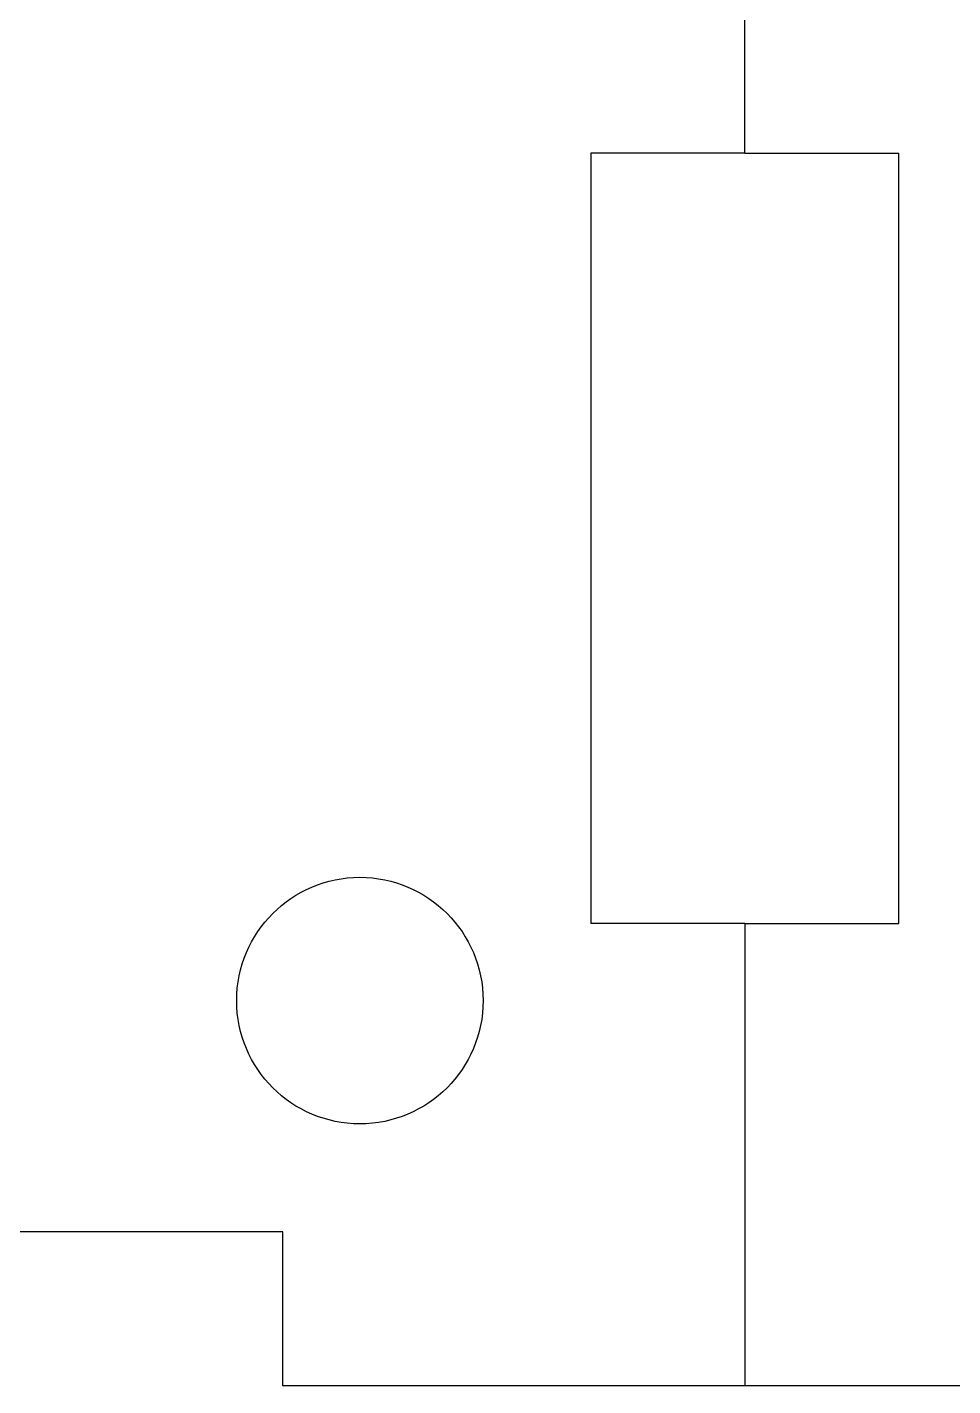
# Model space of a CAD drawing. Extents: x -3 to 225, y 0 to 143.
# Drawn here: x 151.68 to 163.7, y 0 to 17.63 of the extents above; entities that cross this region are included whole.
import ezdxf

# ---------------------------------------------------------------- set-up
doc = ezdxf.new("R2010")
doc.units = 0
doc.layers.add('20', color=178, linetype='CONTINUOUS')
doc.layers.add('248', color=250, linetype='CONTINUOUS')

msp = doc.modelspace()

# ---------------------------------------------------------------- linework, layer by layer
at = {"layer": '20'}
msp.add_circle((156, 5), 1.6, dxfattribs=at)
at = {"layer": '248'}
for p, q in [((161, 16), (161, 46)), ((161, 16), (159, 16)), ((159, 16), (159, 6)), ((161, 16), (163, 16)), ((163, 6), (163, 16)), ((161, 6), (159, 6)), ((161, 6), (161, 0)), ((161, 6), (163, 6)), ((155, 2), (149, 2)), ((155, 0), (155, 2)), ((161, 0), (155, 0)), ((167, 0), (161, 0))]:
    msp.add_line(p, q, dxfattribs=at)

doc.saveas('drawing.dxf')
